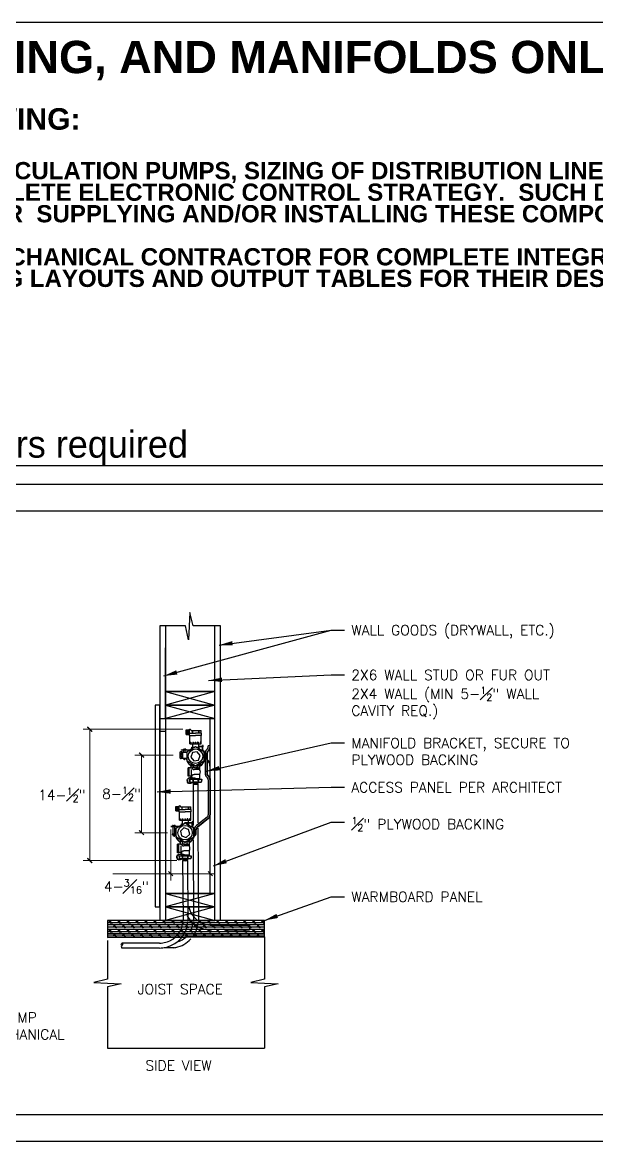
# Paper-space layout 'M&T INST' of a CAD drawing. Header units: inches. Extents: x 0.2 to 34.4, y 0.5 to 23.
# Drawn here: x 21.03 to 27.69, y 9.88 to 23 of the extents above; entities that cross this region are included whole.
import ezdxf
from ezdxf.enums import TextEntityAlignment as Align

# ---------------------------------------------------------------- set-up
doc = ezdxf.new("R2010")
doc.units = ezdxf.units.IN
doc.header["$MEASUREMENT"] = 0
doc.linetypes.add('DASHED', pattern=[0.75, 0.5, -0.25])
doc.layers.add('B_Dimensions', color=5, linetype='Continuous', lineweight=13)
for name, color, linetype in [('D_CLAMP', 4, 'Continuous'), ('D_DT2', 7, 'Continuous'), ('D_FRAMING', 84, 'Continuous'), ('D_OBJECTS', 4, 'Continuous'), ('D_PEX TUBING', 6, 'Continuous'), ('Title Block', 7, 'Continuous')]:
    doc.layers.add(name, color=color, linetype=linetype)
doc.styles.add('ARCHQUIK', font='simplex.shx', dxfattribs={"height": 0.09375})
doc.styles.add('BANK', font='bgothl.ttf')
doc.styles.add('SIMPLEX', font='simplex.shx', dxfattribs={"height": 0.09375})
doc.styles.get("Standard").update_dxf_attribs({"font": 'arial.ttf'})
doc.dimstyles.get("Standard").update_dxf_attribs({"dimtxt": 4, "dimasz": 6, "dimexe": 0.18, "dimexo": 0.0625, "dimgap": 0.09, "dimtad": 0, "dimtih": 1, "dimtoh": 1, "dimdec": 4, "dimzin": 0, "dimdsep": 46, "dimlunit": 4, "dimtxsty": 'Standard', "dimcen": 0.09, "dimadec": 0, "dimazin": 0, "dimtfac": 1, "dimtdec": 4, "dimtofl": 0, "dimtmove": 0, "dimatfit": 3, "dimfxl": 1, "dimtolj": 1, "dimtzin": 0, "dimarcsym": 0})

# ---------------------------------------------------------------- blocks, each defined once
blk = doc.blocks.new('WB Title Block')
at = {"lineweight": 30}
blk.add_lwpolyline([(0.188, 0.5), (31.812, 0.5), (31.812, 23), (0.188, 23)], close=True, dxfattribs=at)
blk.add_attdef('PANEL/TUBING', text='', height=0.312, rotation=90).set_placement((33.006, 4.33), align=Align.MIDDLE_CENTER)
for tag, height, p in [('DATE', 0.125, (33.592, 2.434)), ('1/4"', 0.125, (33.386, 2.125)), ('DESIGNER', 0.125, (33.694, 1.786)), ('REVIEWED', 0.125, (33.83, 1.487)), ('1', 0.25, (32.858, 0.862))]:
    blk.add_attdef(tag, text='', height=height).set_placement(p, align=Align.MIDDLE_CENTER)
blk = doc.blocks.new('SINGLE MANIFOLD')
at = {"layer": 'D_DT2', "ltscale": 12}
h = blk.add_hatch(dxfattribs=at)
h.set_pattern_fill('CORK', color=256, scale=0.166667, style=0)
h.set_pattern_definition([(0, (-4.360755, -3.873139), (0, 0.020833333), []), (135, (-4.35034, -3.883555), (-0.04166667, -0.04166667), [0.0294628, -0.0294628]), (135, (-4.34513, -3.883555), (-0.04166667, -0.04166667), [0.0294628, -0.0294628]), (135, (-4.33992, -3.883555), (-0.04166667, -0.04166667), [0.0294628, -0.0294628])])
h.paths.add_polyline_path([(1.13313, -4.49036), (2.59055, -4.48285), (2.59055, -4.33206), (1.13313, -4.33206)])
at = {"layer": 'B_Dimensions', "ltscale": 12}
for p, q in [((1.83156, -2.55694), (0.9054, -2.55694)), ((0.98938, -2.57843), (0.94641, -2.53546)), ((0.94778, -2.53683), (0.98801, -2.57706)), ((0.9679, -2.59991), (0.9679, -2.55694)), ((0.9679, -3.73352), (0.9679, -2.59994)), ((1.74164, -2.79699), (1.38609, -2.79699)), ((1.47008, -2.81847), (1.42711, -2.77551)), ((1.42848, -2.77688), (1.46871, -2.81711)), ((1.44859, -2.83996), (1.44859, -2.79699)), ((1.44859, -2.83999), (1.44859, -3.47399)), ((2.08712, -3.4613), (2.08712, -3.96066)), ((1.68833, -3.51699), (1.38609, -3.51699)), ((1.42711, -3.4955), (1.47008, -3.53847)), ((1.42848, -3.49687), (1.46871, -3.5371)), ((1.44859, -3.47402), (1.44859, -3.51699)), ((1.72035, -3.48892), (1.72035, -3.96066)), ((1.77669, -3.77652), (0.9054, -3.77652)), ((0.94641, -3.75503), (0.98938, -3.798)), ((0.94778, -3.7564), (0.98801, -3.79663)), ((0.9679, -3.73355), (0.9679, -3.77652)), ((1.70023, -3.87804), (1.74047, -3.91827)), ((2.067, -3.87804), (2.10723, -3.91827)), ((1.72035, -3.89816), (1.18262, -3.89816)), ((1.76655, -3.89816), (1.67415, -3.89816)), ((2.04412, -3.89816), (1.76335, -3.89816)), ((2.04092, -3.89816), (2.13332, -3.89816))]:
    blk.add_line(p, q, dxfattribs=at)
at = {"layer": 'D_CLAMP'}
for p, q in [((2.01492, -2.71688), (1.97833, -2.71688)), ((2.01492, -2.71949), (1.97833, -2.71949)), ((2.01752, -2.70605), (2.01492, -2.70605)), ((2.01492, -2.74726), (2.01492, -2.70605)), ((2.01752, -2.74721), (2.01752, -2.70605)), ((2.01977, -2.71949), (2.01752, -2.71949)), ((2.02061, -2.70605), (2.018, -2.70605)), ((2.018, -2.71605), (2.018, -2.70605)), ((2.02061, -2.71865), (2.02061, -2.70605)), ((2.02259, -2.75851), (2.01914, -2.75584)), ((2.02391, -2.75624), (2.02077, -2.75381)), ((2.04607, -2.82482), (2.03034, -2.84439)), ((2.0481, -2.82645), (2.03237, -2.84602)), ((2.04435, -2.78373), (2.03891, -2.77954)), ((2.04598, -2.7817), (2.0405, -2.77748)), ((2.0481, -2.82645), (2.04323, -2.83236)), ((2.04496, -2.78959), (2.04755, -2.78931)), ((2.04536, -2.82004), (2.04795, -2.82024)), ((2.02799, -2.84959), (2.02803, -2.8494)), ((1.72035, -3.46006), (1.72035, -3.45912)), ((1.7375, -3.45181), (1.7375, -3.45828)), ((1.73833, -3.45098), (1.74992, -3.45098)), ((1.74293, -3.53157), (1.74293, -3.46089)), ((1.74393, -3.45098), (1.74393, -3.45828)), ((1.76151, -3.45098), (1.74992, -3.45098)), ((1.75591, -3.45098), (1.75591, -3.45828)), ((1.75691, -3.53215), (1.75691, -3.46089)), ((1.76234, -3.45181), (1.76234, -3.45828)), ((1.73319, -3.532), (1.73315, -3.53293)), ((1.75787, -3.5348), (1.73394, -3.5338)), ((1.76039, -3.53229), (1.73405, -3.5312)), ((1.74293, -3.54107), (1.74293, -3.53402)), ((1.74293, -3.53978), (1.74293, -3.53417)), ((1.75691, -3.54107), (1.74293, -3.54107)), ((1.74633, -3.54792), (1.74293, -3.54107)), ((1.74992, -3.54792), (1.74633, -3.54792)), ((1.74992, -3.54792), (1.75351, -3.54792)), ((1.75351, -3.54792), (1.75691, -3.54107)), ((1.75691, -3.54107), (1.75691, -3.5346)), ((1.75691, -3.54036), (1.75691, -3.53476))]:
    blk.add_line(p, q, dxfattribs=at)
for centre, radius, start, end in [((2.01717, -2.71605), 0.000833, 294.807979, 0), ((2.01977, -2.71865), 0.000833, 270, 0), ((2.02575, -2.74726), 0.01083, 180, 232.376122), ((2.02585, -2.74721), 0.00833, 180, 232.376122), ((2.02768, -2.75191), 0.00833, 232.376122, 247.569173), ((2.029, -2.74964), 0.00833, 232.376122, 247.079131), ((1.98392, -2.80119), 0.0581, 23.773359, 45.693952), ((1.98333, -2.80144), 0.06121, 24.587137, 46.126394), ((2.04373, -2.77273), 0.00833, 217.18307, 232.376122), ((2.04559, -2.77088), 0.00833, 217.673113, 232.376122), ((2.03926, -2.79033), 0.00833, 5.108366, 52.376122), ((1.84565, -2.80741), 0.2001, 356.38057, 5.108366), ((2.03936, -2.79028), 0.01083, 5.121979, 52.376122), ((2.03964, -2.81951), 0.00833, 320.489054, 356.38057), ((1.84565, -2.80741), 0.20271, 356.370495, 5.121979), ((1.84826, -2.80741), 0.2001, 356.38057, 5.108366), ((2.03974, -2.81955), 0.01083, 320.489054, 356.370495), ((1.84826, -2.80741), 0.20271, 356.370495, 5.121979), ((2.01733, -2.84771), 0.01083, 324.439995, 350), ((2.0387, -2.85128), 0.01083, 140.489054, 170), ((2.01733, -2.84771), 0.01344, 324.439995, 350), ((2.0387, -2.85128), 0.00823, 140.489054, 170), ((1.72118, -3.45912), 0.000833, 90, 180), ((1.72118, -3.46006), 0.000833, 180, 270), ((1.73833, -3.45181), 0.000833, 90, 180), ((1.76151, -3.45181), 0.000833, 0, 90), ((1.73398, -3.53297), 0.000833, 177.620386, 267.620386), ((1.73402, -3.53203), 0.000833, 87.620386, 177.620386), ((1.75752, -3.54312), 0.00833, 2.945584, 87.620386), ((1.76004, -3.54062), 0.00833, 1.078209, 87.620386)]:
    blk.add_arc(centre, radius, start, end, dxfattribs=at)
at = {"layer": 'D_DT2', "ltscale": 12}
for p, q in [((1.89606, -1.47089), (1.8846, -1.72516)), ((1.92854, -1.59752), (1.89606, -1.47089)), ((1.85594, -1.59752), (1.61837, -1.59752)), ((1.8846, -1.72516), (1.85594, -1.59752)), ((2.18087, -1.59752), (1.92854, -1.59752)), ((1.67045, -4.20706), (2.12878, -4.20706))]:
    blk.add_line(p, q, dxfattribs=at)
for points in [[(1.13313, -4.49036), (2.59055, -4.48285), (2.59055, -4.33206), (1.13313, -4.33206)], [(1.13313, -4.33206), (1.13313, -4.45706), (2.59055, -4.45706), (2.59055, -4.33206)], [(2.59055, -4.33206), (1.13313, -4.33206), (1.13313, -4.49036), (2.59055, -4.48285)]]:
    blk.add_lwpolyline(points, close=True, dxfattribs=at)
at = {"layer": 'D_DT2', "linetype": 'DASHED', "ltscale": 0.1}
blk.add_arc((1.71354, -4.32545), 0.26287, 327.280515, 327.382767, dxfattribs=at)
at = {"layer": 'D_FRAMING', "color": 0, "ltscale": 12}
for p, q in [((1.61837, -1.59752), (1.61837, -4.33206)), ((1.67045, -1.59752), (1.67045, -4.20706)), ((2.12878, -4.20706), (2.12878, -1.59752)), ((2.18087, -4.33206), (2.18087, -1.59752)), ((1.67045, -2.45706), (1.67045, -1.80021))]:
    blk.add_line(p, q, dxfattribs=at)
at = {"layer": 'D_FRAMING', "ltscale": 12}
for p, q in [((1.67045, -2.20706), (2.12878, -2.20706)), ((1.67045, -2.20706), (2.12878, -2.33206)), ((2.12878, -2.20706), (1.67045, -2.33206)), ((1.67045, -2.33206), (2.12878, -2.33206)), ((1.67045, -2.33206), (2.12878, -2.45706)), ((2.12878, -2.33206), (1.67045, -2.45706)), ((1.61837, -2.45706), (1.67045, -2.45706)), ((2.08712, -4.08206), (2.08712, -2.45706)), ((1.67045, -4.08206), (2.12878, -4.08206)), ((1.67045, -4.08206), (2.12878, -4.20706)), ((2.12878, -4.08206), (1.67045, -4.20706)), ((1.67045, -4.20706), (2.12878, -4.33206)), ((2.12878, -4.20706), (1.67045, -4.33206))]:
    blk.add_line(p, q, dxfattribs=at)
for points in [[(1.67045, -2.33206), (2.12878, -2.33206), (2.12878, -2.20706), (1.67045, -2.20706)], [(1.67045, -2.45706), (2.12878, -2.45706), (2.12878, -2.33206), (1.67045, -2.33206)], [(1.61837, -2.45706), (1.67045, -2.45706), (1.67045, -2.57729), (1.61837, -2.57729)], [(1.67045, -4.20706), (2.12878, -4.20706), (2.12878, -4.08206), (1.67045, -4.08206)], [(1.67045, -4.33206), (2.12878, -4.33206), (2.12878, -4.20706), (1.67045, -4.20706)]]:
    blk.add_lwpolyline(points, close=True, dxfattribs=at)
at = {"layer": 'D_FRAMING', "color": 252, "ltscale": 12}
blk.add_lwpolyline([(1.5767, -4.20706), (1.61837, -4.20706), (1.61837, -2.33207), (1.5767, -2.33207)], close=True, dxfattribs=at)
at = {"layer": 'D_OBJECTS', "ltscale": 12}
for p, q in [((1.86302, -2.56306), (1.88692, -2.56306)), ((1.86302, -2.60473), (1.86302, -2.56306)), ((1.86302, -2.60473), (1.8862, -2.60473)), ((1.86372, -2.5917), (1.86372, -2.57608)), ((1.86372, -2.57608), (1.86619, -2.57608)), ((1.86372, -2.5917), (1.86619, -2.5917)), ((1.86619, -2.56306), (1.86619, -2.60473)), ((1.86619, -2.564), (1.88663, -2.564)), ((1.86619, -2.56733), (1.88663, -2.56733)), ((1.86619, -2.57066), (1.88663, -2.57066)), ((1.86619, -2.574), (1.88663, -2.574)), ((1.86619, -2.57733), (1.88663, -2.57733)), ((1.86619, -2.58066), (1.88663, -2.58066)), ((1.86619, -2.58389), (1.88663, -2.58389)), ((1.86619, -2.58712), (1.88663, -2.58712)), ((1.86619, -2.59045), (1.88663, -2.59045)), ((1.86619, -2.59379), (1.88663, -2.59379)), ((1.86619, -2.59712), (1.88663, -2.59712)), ((1.86619, -2.60045), (1.88663, -2.60045)), ((1.86619, -2.60379), (1.88663, -2.60379)), ((1.8862, -2.60473), (1.88906, -2.6038)), ((1.88663, -2.56306), (1.88663, -2.60459)), ((1.88692, -2.56306), (1.88906, -2.56375)), ((1.88692, -2.56444), (1.88906, -2.56375)), ((1.88692, -2.56444), (1.88906, -2.56513)), ((1.88692, -2.56582), (1.88906, -2.56513)), ((1.88692, -2.56582), (1.88906, -2.56651)), ((1.88692, -2.5672), (1.88906, -2.56651)), ((1.88692, -2.5672), (1.88906, -2.56789)), ((1.88692, -2.56858), (1.88906, -2.56789)), ((1.88692, -2.56858), (1.88906, -2.56927)), ((1.88692, -2.56996), (1.88906, -2.56927)), ((1.88692, -2.56996), (1.88906, -2.57065)), ((1.88692, -2.57134), (1.88906, -2.57065)), ((1.88692, -2.57134), (1.88906, -2.57204)), ((1.88692, -2.57273), (1.88906, -2.57204)), ((1.88692, -2.57273), (1.88906, -2.57342)), ((1.88692, -2.57411), (1.88906, -2.57342)), ((1.88692, -2.57411), (1.88906, -2.5748)), ((1.88692, -2.57549), (1.88906, -2.5748)), ((1.88692, -2.57549), (1.88906, -2.57618)), ((1.88692, -2.57687), (1.88906, -2.57618)), ((1.88692, -2.57687), (1.88906, -2.57756)), ((1.88692, -2.57825), (1.88906, -2.57756)), ((1.88692, -2.57825), (1.88906, -2.57894)), ((1.88692, -2.57963), (1.88906, -2.57894)), ((1.88692, -2.57963), (1.88906, -2.58032)), ((1.88692, -2.58101), (1.88906, -2.58032)), ((1.88692, -2.58101), (1.88906, -2.5817)), ((1.88692, -2.58239), (1.88906, -2.5817)), ((1.88692, -2.58239), (1.88906, -2.58308)), ((1.88692, -2.58377), (1.88906, -2.58308)), ((1.88692, -2.58377), (1.88906, -2.58446)), ((1.88692, -2.58516), (1.88906, -2.58446)), ((1.88692, -2.58516), (1.88906, -2.58585)), ((1.88692, -2.58654), (1.88906, -2.58585)), ((1.88692, -2.58654), (1.88906, -2.58723)), ((1.88692, -2.58792), (1.88906, -2.58723)), ((1.88692, -2.58792), (1.88906, -2.58861)), ((1.88692, -2.5893), (1.88906, -2.58861)), ((1.88692, -2.5893), (1.88906, -2.58999)), ((1.88692, -2.59068), (1.88906, -2.58999)), ((1.88692, -2.59068), (1.88906, -2.59137)), ((1.88692, -2.59206), (1.88906, -2.59137)), ((1.88692, -2.59206), (1.88906, -2.59275)), ((1.88692, -2.59344), (1.88906, -2.59275)), ((1.88692, -2.59344), (1.88906, -2.59413)), ((1.88692, -2.59482), (1.88906, -2.59413)), ((1.88692, -2.59482), (1.88906, -2.59551)), ((1.88692, -2.5962), (1.88906, -2.59551)), ((1.88692, -2.5962), (1.88906, -2.59689)), ((1.88692, -2.59758), (1.88906, -2.59689)), ((1.88692, -2.59758), (1.88906, -2.59828)), ((1.88692, -2.59897), (1.88906, -2.59828)), ((1.88692, -2.59897), (1.88906, -2.59966)), ((1.88692, -2.60035), (1.88906, -2.59966)), ((1.88692, -2.60035), (1.88906, -2.60104)), ((1.88692, -2.60173), (1.88906, -2.60104)), ((1.88692, -2.60173), (1.88906, -2.60242)), ((1.88692, -2.60311), (1.88906, -2.60242)), ((1.88692, -2.60311), (1.88906, -2.6038)), ((1.88814, -2.57174), (1.89406, -2.57174)), ((1.88814, -2.59604), (1.89406, -2.59604)), ((1.89406, -2.56736), (1.89406, -2.55694)), ((1.89406, -2.55694), (1.90196, -2.55694)), ((1.89406, -2.5934), (1.89406, -2.56736)), ((1.89406, -2.5934), (1.94997, -2.5934)), ((1.89406, -2.61423), (1.89406, -2.5934)), ((1.89406, -2.61423), (1.94997, -2.61423)), ((1.89789, -2.69236), (1.89789, -2.61423)), ((1.90279, -2.55903), (1.90279, -2.55778)), ((1.91113, -2.56736), (1.94997, -2.56736)), ((1.91873, -2.57362), (1.91873, -2.5934)), ((1.92084, -2.57362), (1.92084, -2.5934)), ((1.94997, -2.56736), (2.00205, -2.56736)), ((2.00588, -2.5934), (1.94997, -2.5934)), ((2.00588, -2.61423), (1.94997, -2.61423)), ((1.9791, -2.57362), (1.9791, -2.5934)), ((1.9812, -2.57362), (1.9812, -2.5934)), ((2.00205, -2.5934), (2.00205, -2.56736)), ((2.00205, -2.69236), (2.00205, -2.61423)), ((2.00588, -2.61423), (2.00588, -2.5934)), ((1.89789, -2.69236), (2.00205, -2.69236)), ((1.90117, -2.67737), (1.90756, -2.67737)), ((1.90117, -2.67737), (1.90117, -2.69237)), ((1.90266, -2.67737), (1.90267, -2.69237)), ((1.90756, -2.67737), (1.90756, -2.69237)), ((1.92165, -2.69236), (1.92166, -2.72407)), ((1.92398, -2.67737), (1.93037, -2.67737)), ((1.92398, -2.67737), (1.92398, -2.69237)), ((1.92484, -2.67737), (1.92484, -2.69237)), ((1.93037, -2.67737), (1.93037, -2.69237)), ((1.94679, -2.67736), (1.95318, -2.67736)), ((1.94679, -2.67736), (1.94679, -2.69236)), ((1.95318, -2.67736), (1.95318, -2.69236)), ((1.96944, -2.67737), (1.96943, -2.69237)), ((1.97583, -2.67737), (1.96944, -2.67737)), ((1.97497, -2.67737), (1.97496, -2.69237)), ((1.97583, -2.67737), (1.97582, -2.69237)), ((1.97832, -2.69236), (1.97833, -2.72407)), ((1.99225, -2.67737), (1.99224, -2.69237)), ((1.99864, -2.67737), (1.99225, -2.67737)), ((1.99714, -2.67737), (1.99714, -2.69237)), ((1.99864, -2.67737), (1.99863, -2.69237)), ((1.817, -2.75048), (1.817, -2.74954)), ((1.81783, -2.74871), (1.88962, -2.74871)), ((1.88962, -2.75131), (1.81783, -2.75131)), ((1.83415, -2.74223), (1.83415, -2.74871)), ((1.83498, -2.7414), (1.84657, -2.7414)), ((1.83958, -2.76782), (1.83958, -2.75131)), ((1.83958, -2.83149), (1.83958, -2.82616)), ((1.83958, -2.8302), (1.83958, -2.82616)), ((1.85356, -2.83149), (1.83958, -2.83149)), ((1.84298, -2.83834), (1.83958, -2.83149)), ((1.84058, -2.7414), (1.84058, -2.74871)), ((1.85816, -2.7414), (1.84657, -2.7414)), ((1.85016, -2.83834), (1.85356, -2.83149)), ((1.85256, -2.7414), (1.85256, -2.74871)), ((1.85356, -2.76782), (1.85356, -2.75131)), ((1.85356, -2.83149), (1.85356, -2.82616)), ((1.85356, -2.83078), (1.85356, -2.82616)), ((1.85899, -2.74223), (1.85899, -2.74871)), ((1.89379, -2.74759), (1.9167, -2.73436)), ((1.84657, -2.83834), (1.84298, -2.83834)), ((1.84657, -2.83834), (1.85016, -2.83834)), ((1.89121, -2.91324), (1.88079, -2.91324)), ((1.88079, -2.99324), (1.88079, -2.91324)), ((1.89121, -2.99324), (1.89121, -2.91324)), ((1.90329, -2.91486), (1.89121, -2.91486)), ((1.91339, -2.91486), (1.89121, -2.91486)), ((1.89834, -2.88801), (1.90138, -2.89308)), ((1.90027, -2.88617), (1.90285, -2.89047)), ((1.91347, -2.9834), (1.91347, -2.93083)), ((1.98632, -2.92948), (1.93869, -2.92948)), ((1.98633, -2.91376), (1.98633, -2.92948)), ((2.02614, -2.85401), (1.9991, -2.89184)), ((2.02826, -2.85553), (2.00118, -2.8934)), ((1.89121, -2.99324), (1.88079, -2.99324)), ((1.91339, -2.99163), (1.89121, -2.99163)), ((1.89568, -3.02099), (1.89268, -3.02181)), ((1.89268, -3.02181), (1.8946, -3.04253)), ((1.89562, -3.02095), (1.89802, -3.04699)), ((1.89562, -3.02095), (2.00451, -3.02095)), ((1.89568, -3.02099), (1.89809, -3.04701)), ((1.91363, -2.99164), (1.91363, -3.00274)), ((1.91363, -3.00696), (1.91364, -3.02095)), ((1.92172, -3.02181), (1.92049, -3.02095)), ((1.92172, -3.02181), (1.92364, -3.04253)), ((1.92172, -3.02181), (1.92545, -3.02245)), ((1.92917, -3.02181), (1.92545, -3.02245)), ((1.92917, -3.02181), (1.92725, -3.04253)), ((1.92917, -3.02181), (1.9304, -3.02095)), ((1.98654, -2.97703), (1.93869, -2.97703)), ((1.97103, -3.02179), (1.96979, -3.02094)), ((1.97103, -3.02179), (1.97296, -3.04252)), ((1.97103, -3.02179), (1.97475, -3.02244)), ((1.97847, -3.02179), (1.97475, -3.02244)), ((1.97847, -3.02179), (1.97656, -3.04252)), ((1.97847, -3.02179), (1.9797, -3.02093)), ((1.98654, -2.97703), (1.98655, -3.01398)), ((1.98655, -3.01815), (1.98655, -3.02095)), ((1.98991, -3.01803), (1.98975, -3.01387)), ((2.00451, -3.02095), (2.00212, -3.04698)), ((2.00451, -3.02095), (2.00751, -3.02177)), ((2.00751, -3.02177), (2.00561, -3.0425)), ((1.89612, -3.04392), (1.89779, -3.04377)), ((1.89802, -3.04699), (2.00219, -3.04699)), ((1.93688, -3.05438), (1.92927, -3.05541)), ((1.92927, -3.05541), (1.92928, -3.0595)), ((1.93693, -3.04697), (1.93693, -3.04774)), ((1.93693, -3.05193), (1.93693, -3.05489)), ((1.96333, -3.04697), (1.96333, -3.04719)), ((1.96333, -3.05135), (1.96682, -3.05135)), ((1.96333, -3.05135), (1.96333, -3.05489)), ((1.96333, -3.05438), (1.97094, -3.0554)), ((1.96682, -3.05135), (1.96682, -3.04699)), ((1.97094, -3.0554), (1.97094, -3.05948)), ((2.00408, -3.04389), (2.00242, -3.04374)), ((1.72118, -3.45828), (1.79297, -3.45828)), ((1.79297, -3.46089), (1.72118, -3.46089)), ((1.79714, -3.45717), (1.82005, -3.44394)), ((1.83787, -3.43365), (1.84781, -3.42791)), ((1.91827, -3.42646), (1.85323, -3.42646)), ((1.91827, -3.42907), (1.85325, -3.42907)), ((1.92087, -3.41563), (1.91827, -3.41563)), ((1.91827, -3.45684), (1.91827, -3.41563)), ((1.92087, -3.45679), (1.92087, -3.41563)), ((1.92313, -3.42907), (1.92087, -3.42907)), ((1.92396, -3.41563), (1.92135, -3.41563)), ((1.92135, -3.42563), (1.92135, -3.41563)), ((1.92396, -3.42823), (1.92396, -3.41563)), ((2.05892, -3.37185), (1.95801, -3.45099)), ((2.06856, -3.38414), (1.96765, -3.46328)), ((2.07117, -3.38541), (1.97026, -3.46455)), ((1.92949, -3.56359), (1.90245, -3.60142)), ((1.93161, -3.56511), (1.90453, -3.60298)), ((1.92595, -3.46809), (1.92249, -3.46542)), ((1.92726, -3.46582), (1.92412, -3.46339)), ((1.93134, -3.55917), (1.93138, -3.55898)), ((1.94942, -3.5344), (1.93369, -3.55397)), ((1.95145, -3.53603), (1.93572, -3.5556)), ((1.93608, -3.49607), (1.93608, -3.53309)), ((1.95031, -3.53309), (1.93608, -3.53309)), ((1.9477, -3.49331), (1.94226, -3.48912)), ((1.94933, -3.49128), (1.94385, -3.48706)), ((1.95145, -3.53603), (1.94658, -3.54194)), ((1.94831, -3.49917), (1.9509, -3.49889)), ((1.94871, -3.52962), (1.9513, -3.52982)), ((1.95431, -3.53309), (1.95318, -3.53309)), ((1.95431, -3.49734), (1.95431, -3.53309)), ((1.79806, -3.59759), (1.80109, -3.60266)), ((1.79998, -3.59574), (1.80257, -3.60005)), ((1.89567, -3.60491), (1.89483, -3.60491)), ((1.89572, -3.60751), (1.89483, -3.60751))]:
    blk.add_line(p, q, dxfattribs=at)
at = {"layer": 'D_OBJECTS', "color": 1, "ltscale": 12}
for p, q in [((1.9167, -2.72407), (1.93973, -2.72407)), ((1.9167, -2.73737), (1.9167, -2.72407)), ((1.96008, -2.72407), (1.98329, -2.72407)), ((1.9833, -2.73748), (1.98329, -2.72407)), ((1.80414, -2.77282), (1.80414, -2.82116)), ((1.81164, -2.76532), (1.81747, -2.76532)), ((1.81164, -2.82866), (1.81747, -2.82866)), ((1.82306, -2.76782), (1.87265, -2.76782)), ((1.82306, -2.82616), (1.87265, -2.82616)), ((1.82497, -2.77282), (1.82497, -2.82116)), ((1.82997, -2.76782), (1.82997, -2.82616)), ((1.93973, -2.89074), (1.90822, -2.89074)), ((1.90829, -2.90986), (1.90829, -2.89371)), ((1.94487, -2.89371), (1.90829, -2.89371)), ((1.90838, -2.87264), (1.90839, -2.89074)), ((1.99237, -2.89922), (1.90995, -2.89922)), ((1.99232, -2.89662), (1.91143, -2.89662)), ((1.91309, -2.8937), (1.91309, -2.89073)), ((1.94988, -2.91454), (1.91811, -2.91454)), ((1.93017, -2.90868), (1.93017, -2.89371)), ((1.94988, -2.91454), (1.98166, -2.91454)), ((1.99147, -2.89371), (1.95494, -2.89371)), ((1.99155, -2.89074), (1.96008, -2.89074)), ((1.96959, -2.90868), (1.96959, -2.89371)), ((1.98668, -2.89371), (1.98668, -2.89074)), ((1.99147, -2.91082), (1.99147, -2.89371)), ((1.99171, -2.87248), (1.99172, -2.89074))]:
    blk.add_line(p, q, dxfattribs=at)
at = {"layer": 'D_OBJECTS'}
for p, q in [((2.08712, -2.71017), (2.06889, -2.71017)), ((2.06889, -2.72082), (2.06889, -2.71017)), ((2.08712, -2.73399), (2.08712, -2.71017)), ((2.04024, -2.77233), (2.04024, -2.97458)), ((2.06204, -2.73842), (2.04709, -2.75473)), ((2.05847, -2.7855), (2.05847, -2.96141)), ((2.08438, -2.74103), (2.06942, -2.75734)), ((2.05847, -2.90471), (2.05587, -2.90471)), ((2.05836, -2.84609), (2.07681, -2.8677)), ((2.06097, -2.84513), (2.07942, -2.86674)), ((2.07931, -2.87446), (2.07931, -2.89933)), ((2.07931, -2.89933), (2.08191, -2.89933)), ((2.08191, -2.8735), (2.08191, -2.89933)), ((2.06204, -3.0085), (2.04709, -2.99218)), ((2.06889, -3.02609), (2.06889, -3.35136)), ((2.08438, -3.00589), (2.06942, -2.98957)), ((2.08712, -3.01292), (2.08712, -3.35262))]:
    blk.add_line(p, q, dxfattribs=at)
at = {"layer": 'D_OBJECTS', "linetype": 'DASHED'}
for p, q in [((2.06889, -2.72082), (2.06889, -2.71017)), ((2.06889, -2.72082), (2.06889, -2.71017)), ((2.08451, -2.72082), (2.08451, -2.71017)), ((2.05587, -2.77233), (2.05587, -2.97458)), ((2.07356, -2.74897), (2.05861, -2.76529)), ((2.07356, -2.99794), (2.05861, -2.98162)), ((2.08451, -3.02609), (2.08451, -3.16626)), ((2.08451, -3.21366), (2.08451, -3.35136))]:
    blk.add_line(p, q, dxfattribs=at)
at = {"layer": 'D_OBJECTS', "color": 5, "ltscale": 12}
for p, q in [((1.76637, -3.3143), (1.76637, -3.27264)), ((1.76637, -3.27264), (1.79027, -3.27264)), ((1.76637, -3.3143), (1.78955, -3.3143)), ((1.76707, -3.30128), (1.76707, -3.28566)), ((1.76707, -3.28566), (1.76954, -3.28566)), ((1.76707, -3.30128), (1.76954, -3.30128)), ((1.76954, -3.27264), (1.76954, -3.3143)), ((1.76954, -3.27358), (1.78998, -3.27358)), ((1.76954, -3.27691), (1.78998, -3.27691)), ((1.76954, -3.28024), (1.78998, -3.28024)), ((1.76954, -3.28358), (1.78998, -3.28358)), ((1.76954, -3.28691), (1.78998, -3.28691)), ((1.76954, -3.29024), (1.78998, -3.29024)), ((1.76954, -3.29347), (1.78998, -3.29347)), ((1.76954, -3.2967), (1.78998, -3.2967)), ((1.76954, -3.30003), (1.78998, -3.30003)), ((1.76954, -3.30336), (1.78998, -3.30336)), ((1.76954, -3.3067), (1.78998, -3.3067)), ((1.76954, -3.31003), (1.78998, -3.31003)), ((1.76954, -3.31336), (1.78998, -3.31336)), ((1.78955, -3.3143), (1.79241, -3.31338)), ((1.78998, -3.27264), (1.78998, -3.31416)), ((1.79027, -3.27264), (1.79241, -3.27333)), ((1.79027, -3.27402), (1.79241, -3.27333)), ((1.79027, -3.27402), (1.79241, -3.27471)), ((1.79027, -3.2754), (1.79241, -3.27471)), ((1.79027, -3.2754), (1.79241, -3.27609)), ((1.79027, -3.27678), (1.79241, -3.27609)), ((1.79027, -3.27678), (1.79241, -3.27747)), ((1.79027, -3.27816), (1.79241, -3.27747)), ((1.79027, -3.27816), (1.79241, -3.27885)), ((1.79027, -3.27954), (1.79241, -3.27885)), ((1.79027, -3.27954), (1.79241, -3.28023)), ((1.79027, -3.28092), (1.79241, -3.28023)), ((1.79027, -3.28092), (1.79241, -3.28161)), ((1.79027, -3.2823), (1.79241, -3.28161)), ((1.79027, -3.2823), (1.79241, -3.283)), ((1.79027, -3.28369), (1.79241, -3.283)), ((1.79027, -3.28369), (1.79241, -3.28438)), ((1.79027, -3.28507), (1.79241, -3.28438)), ((1.79027, -3.28507), (1.79241, -3.28576)), ((1.79027, -3.28645), (1.79241, -3.28576)), ((1.79027, -3.28645), (1.79241, -3.28714)), ((1.79027, -3.28783), (1.79241, -3.28714)), ((1.79027, -3.28783), (1.79241, -3.28852)), ((1.79027, -3.28921), (1.79241, -3.28852)), ((1.79027, -3.28921), (1.79241, -3.2899)), ((1.79027, -3.29059), (1.79241, -3.2899)), ((1.79027, -3.29059), (1.79241, -3.29128)), ((1.79027, -3.29197), (1.79241, -3.29128)), ((1.79027, -3.29197), (1.79241, -3.29266)), ((1.79027, -3.29335), (1.79241, -3.29266)), ((1.79027, -3.29335), (1.79241, -3.29404)), ((1.79027, -3.29473), (1.79241, -3.29404)), ((1.79027, -3.29473), (1.79241, -3.29542)), ((1.79027, -3.29612), (1.79241, -3.29542)), ((1.79027, -3.29612), (1.79241, -3.29681)), ((1.79027, -3.2975), (1.79241, -3.29681)), ((1.79027, -3.2975), (1.79241, -3.29819)), ((1.79027, -3.29888), (1.79241, -3.29819)), ((1.79027, -3.29888), (1.79241, -3.29957)), ((1.79027, -3.30026), (1.79241, -3.29957)), ((1.79027, -3.30026), (1.79241, -3.30095)), ((1.79027, -3.30164), (1.79241, -3.30095)), ((1.79027, -3.30164), (1.79241, -3.30233)), ((1.79027, -3.30302), (1.79241, -3.30233)), ((1.79027, -3.30302), (1.79241, -3.30371)), ((1.79027, -3.3044), (1.79241, -3.30371)), ((1.79027, -3.3044), (1.79241, -3.30509)), ((1.79027, -3.30578), (1.79241, -3.30509)), ((1.79027, -3.30578), (1.79241, -3.30647)), ((1.79027, -3.30716), (1.79241, -3.30647)), ((1.79027, -3.30716), (1.79241, -3.30785)), ((1.79027, -3.30854), (1.79241, -3.30785)), ((1.79027, -3.30854), (1.79241, -3.30924)), ((1.79027, -3.30993), (1.79241, -3.30924)), ((1.79027, -3.30993), (1.79241, -3.31062)), ((1.79027, -3.31131), (1.79241, -3.31062)), ((1.79027, -3.31131), (1.79241, -3.312)), ((1.79027, -3.31269), (1.79241, -3.312)), ((1.79027, -3.31269), (1.79241, -3.31338)), ((1.79149, -3.28132), (1.79741, -3.28132)), ((1.79149, -3.30562), (1.79741, -3.30562)), ((1.79741, -3.26652), (1.80531, -3.26652)), ((1.79741, -3.27694), (1.79741, -3.26652)), ((1.79741, -3.30298), (1.79741, -3.27694)), ((1.79741, -3.32381), (1.79741, -3.30298)), ((1.79741, -3.30298), (1.85332, -3.30298)), ((1.79741, -3.32381), (1.85332, -3.32381)), ((1.80124, -3.40194), (1.80124, -3.32381)), ((1.80614, -3.2686), (1.80614, -3.26735)), ((1.81448, -3.27694), (1.85332, -3.27694)), ((1.82208, -3.2832), (1.82208, -3.30298)), ((1.82419, -3.2832), (1.82419, -3.30298)), ((1.85332, -3.27694), (1.9054, -3.27694)), ((1.90923, -3.30298), (1.85332, -3.30298)), ((1.90923, -3.32381), (1.85332, -3.32381)), ((1.88245, -3.2832), (1.88245, -3.30298)), ((1.88455, -3.2832), (1.88455, -3.30298)), ((1.9054, -3.30298), (1.9054, -3.27694)), ((1.9054, -3.40194), (1.9054, -3.32381)), ((1.90923, -3.32381), (1.90923, -3.30298)), ((1.80124, -3.40194), (1.9054, -3.40194)), ((1.80452, -3.38695), (1.80452, -3.40195)), ((1.80452, -3.38695), (1.81091, -3.38695)), ((1.80601, -3.38695), (1.80602, -3.40195)), ((1.81091, -3.38695), (1.81091, -3.40195)), ((1.82005, -3.44695), (1.84308, -3.43365)), ((1.82005, -3.43365), (1.84308, -3.43365)), ((1.82005, -3.44695), (1.82005, -3.43365)), ((1.825, -3.40194), (1.82501, -3.43365)), ((1.82733, -3.38694), (1.82733, -3.40194)), ((1.82733, -3.38694), (1.83372, -3.38694)), ((1.82819, -3.38694), (1.82819, -3.40194)), ((1.83372, -3.38694), (1.83372, -3.40194)), ((1.85014, -3.38694), (1.85014, -3.40194)), ((1.85014, -3.38694), (1.85653, -3.38694)), ((1.85653, -3.38694), (1.85653, -3.40194)), ((1.86343, -3.43365), (1.88664, -3.43365)), ((1.86343, -3.43365), (1.88665, -3.44706)), ((1.87918, -3.38694), (1.87279, -3.38694)), ((1.87279, -3.38694), (1.87279, -3.40194)), ((1.87832, -3.38694), (1.87831, -3.40194)), ((1.87918, -3.38694), (1.87917, -3.40194)), ((1.88167, -3.40194), (1.88168, -3.43365)), ((1.88665, -3.44706), (1.88664, -3.43365)), ((1.8956, -3.38695), (1.89559, -3.40195)), ((1.90199, -3.38695), (1.8956, -3.38695)), ((1.90049, -3.38695), (1.90049, -3.40195)), ((1.90199, -3.38695), (1.90198, -3.40195)), ((1.79456, -3.62282), (1.78414, -3.62282)), ((1.78414, -3.70282), (1.78414, -3.62282)), ((1.79456, -3.70282), (1.79456, -3.62282)), ((1.81674, -3.62444), (1.79456, -3.62444)), ((1.80664, -3.62444), (1.79456, -3.62444)), ((1.84822, -3.60329), (1.81164, -3.60329)), ((1.81164, -3.61944), (1.81164, -3.60329)), ((1.81173, -3.58222), (1.81174, -3.60032)), ((1.81174, -3.60032), (1.84308, -3.60032)), ((1.81644, -3.60328), (1.81645, -3.60031)), ((1.81682, -3.69298), (1.81682, -3.64041)), ((1.85323, -3.62412), (1.82146, -3.62412)), ((1.83352, -3.61826), (1.83352, -3.60329)), ((1.88967, -3.63905), (1.84204, -3.63905)), ((1.85323, -3.62412), (1.88501, -3.62412)), ((1.89483, -3.60329), (1.85829, -3.60329)), ((1.86343, -3.60032), (1.89507, -3.60032)), ((1.87294, -3.61826), (1.87294, -3.60329)), ((1.88969, -3.62334), (1.88968, -3.63906)), ((1.89003, -3.60329), (1.89003, -3.60032)), ((1.89483, -3.6204), (1.89483, -3.60329)), ((1.89506, -3.58206), (1.89507, -3.60032)), ((1.79456, -3.70282), (1.78414, -3.70282)), ((1.81674, -3.70121), (1.79456, -3.70121)), ((1.79903, -3.73057), (1.79603, -3.73138)), ((1.79603, -3.73138), (1.79795, -3.75211)), ((1.79897, -3.73053), (1.90786, -3.73053)), ((1.79897, -3.73053), (1.80137, -3.75657)), ((1.79903, -3.73057), (1.80144, -3.75659)), ((1.79947, -3.7535), (1.80114, -3.75335)), ((1.80137, -3.75657), (1.90554, -3.75657)), ((1.81698, -3.70122), (1.81698, -3.71232)), ((1.81698, -3.71653), (1.81699, -3.73053)), ((1.82508, -3.73138), (1.82384, -3.73053)), ((1.82508, -3.73138), (1.82699, -3.75211)), ((1.82508, -3.73138), (1.8288, -3.73203)), ((1.83252, -3.73138), (1.8288, -3.73203)), ((1.83252, -3.73138), (1.8306, -3.75211)), ((1.83252, -3.73138), (1.83375, -3.73053)), ((1.84023, -3.76396), (1.83262, -3.76499)), ((1.83262, -3.76499), (1.83263, -3.76908)), ((1.84028, -3.75655), (1.84028, -3.75732)), ((1.84028, -3.7615), (1.84028, -3.76447)), ((1.88989, -3.6866), (1.84204, -3.6866)), ((1.86668, -3.75655), (1.86668, -3.75676)), ((1.86668, -3.76093), (1.87017, -3.76093)), ((1.86668, -3.76093), (1.86668, -3.76446)), ((1.86668, -3.76395), (1.87429, -3.76498)), ((1.87017, -3.76093), (1.87017, -3.75657)), ((1.87438, -3.73137), (1.87314, -3.73052)), ((1.87429, -3.76498), (1.87429, -3.76906)), ((1.87438, -3.73137), (1.87631, -3.7521)), ((1.87438, -3.73137), (1.8781, -3.73202)), ((1.88182, -3.73137), (1.8781, -3.73202)), ((1.88182, -3.73137), (1.87992, -3.7521)), ((1.88182, -3.73137), (1.88305, -3.73051)), ((1.88989, -3.6866), (1.8899, -3.72356)), ((1.8899, -3.72773), (1.8899, -3.73053)), ((1.89326, -3.72761), (1.8931, -3.72344)), ((1.90786, -3.73053), (1.90547, -3.75656)), ((1.90744, -3.75347), (1.90577, -3.75331)), ((1.90786, -3.73053), (1.91086, -3.73135)), ((1.91086, -3.73135), (1.90896, -3.75208))]:
    blk.add_line(p, q, dxfattribs=at)
at = {"layer": 'D_OBJECTS', "color": 1, "ltscale": 12}
for points in [[(1.9499, -2.89662), (1.87265, -2.85201), (1.87265, -2.7628), (1.9499, -2.7182)], [(1.9499, -2.7182), (2.02716, -2.7628), (2.02716, -2.85201), (1.9499, -2.89662)]]:
    blk.add_lwpolyline(points, dxfattribs=at)
blk.add_lwpolyline([(1.92157, -2.77258), (1.90557, -2.81453), (1.9339, -2.84936), (1.97823, -2.84224), (1.99423, -2.80029), (1.9659, -2.76546)], close=True, dxfattribs=at)
at = {"layer": 'D_OBJECTS', "color": 5, "ltscale": 12}
for points in [[(1.84909, -3.60379), (1.77183, -3.55919), (1.77183, -3.47479), (1.82005, -3.44695)], [(1.84308, -3.43365), (1.84909, -3.43018)], [(1.85742, -3.43018), (1.86343, -3.43365)], [(1.88665, -3.44706), (1.93051, -3.47238), (1.93051, -3.56159), (1.85742, -3.60379)]]:
    blk.add_lwpolyline(points, dxfattribs=at)
blk.add_lwpolyline([(1.89576, -3.53002), (1.88556, -3.48629), (1.84259, -3.47326), (1.80982, -3.50396), (1.82002, -3.54768), (1.86299, -3.56071)], close=True, dxfattribs=at)
at = {"layer": 'D_OBJECTS', "color": 1, "ltscale": 12}
blk.add_circle((1.9499, -2.80741), 0.06763, dxfattribs=at)
at = {"layer": 'D_OBJECTS', "color": 5, "ltscale": 12}
blk.add_circle((1.85279, -3.51699), 0.06763, dxfattribs=at)
at = {"layer": 'D_OBJECTS', "ltscale": 12}
for centre, radius, start, end in [((1.90196, -2.55778), 0.000833, 0, 90), ((1.91113, -2.55903), 0.00833, 180, 270), ((1.91979, -2.57362), 0.00105, 0, 180), ((1.98015, -2.57362), 0.00105, 0, 180), ((1.81783, -2.74954), 0.000833, 90, 180), ((1.81783, -2.75048), 0.000833, 180, 270), ((1.83498, -2.74223), 0.000833, 90, 180), ((1.85816, -2.74223), 0.000833, 0, 90), ((1.85781, -2.83354), 0.00833, 2.945584, 62.392732), ((1.86032, -2.83104), 0.00833, 1.078209, 35.868673), ((1.93301, -2.82967), 0.06437, 181.078209, 236.720534), ((1.88962, -2.74037), 0.00833, 270, 300), ((1.88962, -2.74037), 0.01094, 270, 300), ((1.93301, -2.82967), 0.06697, 182.945584, 236.263761), ((1.89119, -2.8923), 0.00833, 30.963757, 56.263761), ((1.89312, -2.89045), 0.00833, 30.963757, 56.720534), ((1.90995, -2.88793), 0.01, 210.963757, 270), ((1.91143, -2.88533), 0.01, 210.963757, 270), ((1.95831, -2.95338), 0.03683, 320.051713, 40.468585), ((1.99232, -2.88699), 0.00833, 270, 324.439995), ((1.99237, -2.8871), 0.01083, 270, 324.439995), ((1.89612, -3.04239), 0.00153, 185.283846, 280.529505), ((1.92517, -3.04239), 0.00153, 185.283846, 280.529505), ((1.92573, -3.04239), 0.00153, 259.470495, 354.716154), ((1.97448, -3.04238), 0.00153, 185.322031, 280.567691), ((1.97504, -3.04238), 0.00153, 259.508681, 354.75434), ((2.00408, -3.04236), 0.00153, 259.508681, 354.75434), ((1.93678, -3.0595), 0.0075, 180.019093, 262.864873), ((1.95007, -2.95326), 0.11456, 262.864873, 277.173313), ((1.94168, -3.05489), 0.00475, 180.019093, 262.864873), ((1.95011, -2.98757), 0.0726, 262.864873, 277.173313), ((1.95858, -3.05489), 0.00475, 277.173313, 0.019093), ((1.96344, -3.05949), 0.0075, 277.173313, 0.019093), ((1.79297, -3.44995), 0.00833, 270, 300), ((1.79297, -3.44995), 0.01094, 270, 300), ((1.85323, -3.4373), 0.01083, 90, 120), ((1.9291, -3.45684), 0.01083, 180, 232.376122), ((1.92052, -3.42563), 0.000833, 294.807979, 0), ((1.9292, -3.45679), 0.00833, 180, 232.376122), ((1.92313, -3.42823), 0.000833, 270, 0), ((1.99337, -3.49607), 0.05729, 128.107577, 162.470595), ((1.83273, -3.53925), 0.06697, 182.945584, 236.263761), ((1.83273, -3.53925), 0.06437, 181.078209, 236.720534), ((1.93103, -3.46149), 0.00833, 232.376122, 247.569173), ((1.93235, -3.45922), 0.00833, 232.376122, 247.079131), ((1.88727, -3.51077), 0.0581, 23.773359, 45.693952), ((1.88668, -3.51102), 0.06121, 24.587137, 46.126394), ((1.92068, -3.55729), 0.01083, 324.439995, 350), ((1.94205, -3.56086), 0.01083, 140.489054, 170), ((1.92068, -3.55729), 0.01344, 324.439995, 350), ((1.94205, -3.56086), 0.00823, 140.489054, 170), ((1.99337, -3.49607), 0.05729, 165.888796, 180), ((1.94708, -3.48231), 0.00833, 217.18307, 232.376122), ((1.94894, -3.48046), 0.00833, 217.673113, 232.376122), ((1.94261, -3.49991), 0.00833, 5.108366, 52.376122), ((1.749, -3.51699), 0.2001, 356.38057, 5.108366), ((1.94271, -3.49986), 0.01083, 5.121979, 52.376122), ((1.94299, -3.52909), 0.00833, 320.489054, 356.38057), ((1.749, -3.51699), 0.20271, 356.370495, 5.121979), ((1.75161, -3.51699), 0.2001, 356.38057, 5.108366), ((1.9431, -3.52913), 0.01083, 320.489054, 356.370495), ((1.99337, -3.49607), 0.04167, 128.107577, 177.007402), ((1.75161, -3.51699), 0.20271, 356.370495, 5.121979), ((1.99597, -3.49734), 0.04167, 128.107577, 180), ((1.79091, -3.60188), 0.00833, 30.963757, 56.263761), ((1.79284, -3.60003), 0.00833, 30.963757, 56.720534), ((1.80967, -3.59751), 0.01, 210.963757, 281.386465), ((1.81114, -3.59491), 0.01, 210.963757, 272.864857), ((1.89567, -3.59657), 0.00833, 270, 324.439995), ((1.89572, -3.59668), 0.01083, 270, 324.439995)]:
    blk.add_arc(centre, radius, start, end, dxfattribs=at)
at = {"layer": 'D_OBJECTS'}
for centre, radius, start, end in [((2.04285, -2.72082), 0.02604, 317.489553, 0), ((2.06628, -2.77233), 0.02604, 137.489553, 180), ((2.10014, -2.7855), 0.04167, 137.489553, 180), ((2.0767, -2.73399), 0.01042, 317.489553, 0), ((2.06628, -2.83932), 0.01042, 180, 220.489706), ((2.06889, -2.83836), 0.01042, 180, 220.489706), ((2.06889, -2.87446), 0.01042, 0, 40.489706), ((2.07149, -2.8735), 0.01042, 0, 40.489706), ((2.06628, -2.97458), 0.02604, 180, 222.510447), ((2.10014, -2.96141), 0.04167, 180, 222.510447), ((2.04285, -3.02609), 0.02604, 0, 42.510447), ((2.0767, -3.01292), 0.01042, 0, 42.510447), ((2.04285, -3.35136), 0.02604, 308.107577, 0), ((2.04545, -3.35262), 0.04167, 308.107577, 0)]:
    blk.add_arc(centre, radius, start, end, dxfattribs=at)
at = {"layer": 'D_OBJECTS', "linetype": 'DASHED'}
for centre, radius, start, end in [((2.04285, -2.72082), 0.04167, 317.489553, 0), ((2.06628, -2.77233), 0.01042, 137.489553, 180), ((2.06628, -2.97458), 0.01042, 180, 222.510447), ((2.04285, -3.02609), 0.04167, 0, 42.510447), ((2.04285, -3.35136), 0.04167, 308.107577, 0)]:
    blk.add_arc(centre, radius, start, end, dxfattribs=at)
at = {"layer": 'D_OBJECTS', "color": 1, "ltscale": 12}
for centre, radius, start, end in [((1.81164, -2.77282), 0.0075, 90, 180), ((1.81164, -2.82116), 0.0075, 180, 270), ((1.81747, -2.77282), 0.0075, 0, 90), ((1.81747, -2.82116), 0.0075, 270, 0), ((1.90329, -2.90986), 0.005, 270, 360), ((1.91822, -2.89943), 0.01512, 228.931654, 322.23953), ((1.94988, -2.87846), 0.03608, 236.891137, 270), ((1.94988, -2.87846), 0.03608, 270, 303.108863), ((1.98154, -2.89943), 0.01512, 217.76047, 311.068346)]:
    blk.add_arc(centre, radius, start, end, dxfattribs=at)
at = {"layer": 'D_OBJECTS', "color": 5, "ltscale": 12}
for centre, radius, start, end in [((1.80531, -3.26735), 0.000833, 0, 90), ((1.81448, -3.2686), 0.00833, 180, 270), ((1.82314, -3.2832), 0.00105, 0, 180), ((1.8835, -3.2832), 0.00105, 0, 180), ((1.85325, -3.4374), 0.00833, 60, 120), ((1.80664, -3.61944), 0.005, 270, 360), ((1.82157, -3.60901), 0.01512, 228.931654, 322.23953), ((1.85323, -3.58804), 0.03608, 236.891137, 270), ((1.85325, -3.59657), 0.00833, 240, 300), ((1.85323, -3.58804), 0.03608, 270, 303.108863), ((1.88489, -3.60901), 0.01512, 217.76047, 311.068346), ((1.86166, -3.66296), 0.03683, 320.051713, 40.468585), ((1.79947, -3.75197), 0.00153, 185.283846, 280.529505), ((1.82852, -3.75197), 0.00153, 185.283846, 280.529505), ((1.82908, -3.75197), 0.00153, 259.470495, 354.716154), ((1.84013, -3.76907), 0.0075, 180.019093, 262.864873), ((1.85342, -3.66284), 0.11456, 262.864873, 277.173313), ((1.84503, -3.76447), 0.00475, 180.019093, 262.864873), ((1.85346, -3.69715), 0.0726, 262.864873, 277.173313), ((1.86193, -3.76447), 0.00475, 277.173313, 0.019093), ((1.86679, -3.76907), 0.0075, 277.173313, 0.019093), ((1.87783, -3.75196), 0.00153, 185.322031, 280.567691), ((1.87839, -3.75196), 0.00153, 259.508681, 354.75434), ((1.90744, -3.75194), 0.00153, 259.508681, 354.75434)]:
    blk.add_arc(centre, radius, start, end, dxfattribs=at)
at = {"layer": 'D_OBJECTS', "color": 1, "ltscale": 12, "extrusion": (0, 0, -1)}
blk.add_ellipse((1.81482, -2.79653), major_axis=(0, -0.01114), ratio=0.73740465, dxfattribs=at)
at = {"layer": 'D_OBJECTS', "color": 1, "ltscale": 12}
for centre in [(1.81485, -2.77495), (1.81485, -2.81886)]:
    blk.add_ellipse(centre, major_axis=(0, 0.00947), ratio=0.65932603, dxfattribs=at)
at = {"layer": 'D_OBJECTS', "ltscale": 12}
for points in [[(1.91339, -2.91486), (1.915, -2.91486), (1.91989, -2.91943), (1.92265, -2.92544), (1.93869, -2.92948)], [(1.96333, -3.05135), (1.93693, -3.05193), (1.91199, -3.05748), (1.89453, -3.06144), (1.88183, -3.05589), (1.8743, -3.04003), (1.87509, -3.02021), (1.88818, -3.00673), (1.9596, -3.01307), (1.98975, -3.01387)], [(1.91339, -2.99163), (1.915, -2.99163), (1.91989, -2.98706), (1.92265, -2.98104), (1.93869, -2.97703)]]:
    blk.add_spline(points, degree=3, dxfattribs=at)
blk.add_open_spline([(1.96341, -3.04719), (1.95463, -3.04702), (1.94569, -3.04685), (1.92864, -3.04858), (1.92068, -3.05029), (1.90653, -3.05483), (1.90072, -3.05737), (1.89185, -3.05729), (1.88754, -3.05554), (1.88192, -3.05025), (1.88014, -3.04632), (1.87776, -3.037), (1.87707, -3.03199), (1.87788, -3.02346), (1.87945, -3.01987), (1.88525, -3.01329), (1.8892, -3.01059), (1.8971, -3.00734), (1.90126, -3.0066), (1.91708, -3.00626), (1.93019, -3.01044), (1.95187, -3.01605), (1.96036, -3.01769), (1.97583, -3.01855), (1.98294, -3.01828), (1.98991, -3.01803)], degree=3, knots=[0, 0, 0, 0, 0.31438446, 0.31438446, 0.59741899, 0.59741899, 0.82373947, 0.82373947, 1.00389649, 1.00389649, 1.18405351, 1.18405351, 1.36421053, 1.36421053, 1.54436755, 1.54436755, 1.72452457, 1.72452457, 1.90468159, 1.90468159, 2.3655754, 2.3655754, 2.64768315, 2.64768315, 2.90125901, 2.90125901, 2.90125901, 2.90125901], dxfattribs=at)
at = {"layer": 'D_OBJECTS', "color": 5, "ltscale": 12}
for points in [[(1.81674, -3.62444), (1.81835, -3.62444), (1.82324, -3.62901), (1.826, -3.63502), (1.84204, -3.63905)], [(1.86668, -3.76093), (1.84028, -3.7615), (1.81534, -3.76706), (1.79788, -3.77102), (1.78519, -3.76547), (1.77765, -3.74961), (1.77844, -3.72979), (1.79153, -3.71631), (1.86295, -3.72265), (1.8931, -3.72344)], [(1.81674, -3.70121), (1.81835, -3.70121), (1.82324, -3.69664), (1.826, -3.69062), (1.84204, -3.6866)]]:
    blk.add_spline(points, degree=3, dxfattribs=at)
blk.add_open_spline([(1.86676, -3.75677), (1.85798, -3.7566), (1.84904, -3.75643), (1.83199, -3.75816), (1.82403, -3.75986), (1.80988, -3.76441), (1.80407, -3.76695), (1.7952, -3.76686), (1.79089, -3.76511), (1.78527, -3.75983), (1.78349, -3.7559), (1.78111, -3.74658), (1.78042, -3.74157), (1.78123, -3.73303), (1.7828, -3.72945), (1.7886, -3.72287), (1.79255, -3.72017), (1.80045, -3.71692), (1.80461, -3.71618), (1.82043, -3.71584), (1.83354, -3.72002), (1.85522, -3.72563), (1.86371, -3.72727), (1.87918, -3.72813), (1.88629, -3.72786), (1.89326, -3.72761)], degree=3, knots=[0, 0, 0, 0, 0.31438446, 0.31438446, 0.59741899, 0.59741899, 0.82373947, 0.82373947, 1.00389649, 1.00389649, 1.18405351, 1.18405351, 1.36421053, 1.36421053, 1.54436755, 1.54436755, 1.72452457, 1.72452457, 1.90468159, 1.90468159, 2.3655754, 2.3655754, 2.64768315, 2.64768315, 2.90125901, 2.90125901, 2.90125901, 2.90125901], dxfattribs=at)
at = {"layer": 'D_PEX TUBING', "ltscale": 12}
for p, q in [((1.9272, -3.06646), (1.9272, -3.45015)), ((1.97268, -3.0669), (1.97268, -3.42694)), ((1.97268, -3.47522), (1.97641, -4.341)), ((1.9272, -3.58497), (1.93094, -4.341)), ((1.83052, -3.77604), (1.83425, -4.32545)), ((1.87599, -3.77648), (1.87972, -4.32545)), ((2.09924, -4.37533), (2.45015, -4.37533)), ((2.2176, -4.4208), (2.45015, -4.4208)), ((1.61685, -4.54284), (1.26595, -4.54284)), ((1.61685, -4.58832), (1.26595, -4.58832)), ((1.74975, -4.58525), (1.67729, -4.58525))]:
    blk.add_line(p, q, dxfattribs=at)
for centre, radius, start, end in [((2.09924, -4.15793), 0.26287, 208.345844, 255.292806), ((2.09924, -4.15793), 0.2174, 190.891791, 252.612922), ((1.61685, -4.32545), 0.2174, 287.387078, 352.451021), ((1.61685, -4.32545), 0.26287, 284.707194, 354.805924), ((1.61685, -4.32545), 0.2174, 355.897845, 0), ((1.61685, -4.32545), 0.26287, 356.60697, 0), ((1.71354, -4.32545), 0.2174, 335.208674, 352.451021), ((1.71354, -4.32545), 0.26287, 331.266828, 354.805924), ((2.09924, -4.15793), 0.2174, 254.577994, 270), ((1.71, -4.32108), 0.26843, 282.267926, 317.022024), ((1.71354, -4.32545), 0.2174, 290.663166, 319.187474), ((2.09924, -4.15793), 0.26287, 257.402562, 270), ((1.61685, -4.32545), 0.2174, 270, 285.422006), ((1.61685, -4.32545), 0.26287, 270, 282.597438), ((1.74975, -4.50387), 0.08138, 270, 282.267926)]:
    blk.add_arc(centre, radius, start, end, dxfattribs=at)
for points in [[(2.45015, -4.37533), (2.44361, -4.38972), (2.45492, -4.40561), (2.45015, -4.4208)], [(1.26595, -4.54284), (1.27248, -4.55723), (1.26117, -4.57312), (1.26595, -4.58832)]]:
    blk.add_spline(points, degree=3, dxfattribs=at)
for points in [[(2.44954, -4.39808), (2.45231, -4.39509), (2.45864, -4.38799), (2.45324, -4.37994), (2.45015, -4.37533)], [(1.26655, -4.56559), (1.26379, -4.5626), (1.25746, -4.5555), (1.26286, -4.54745), (1.26595, -4.54284)]]:
    blk.add_open_spline(points, degree=3, knots=[0.367585138, 0.367585138, 0.367585138, 0.367585138, 0.516854463, 0.717098394, 0.717098394, 0.717098394, 0.717098394], dxfattribs=at)
at = {"layer": 'Defpoints'}
blk.add_lwpolyline([(8.36965, -6.38453), (-8.06189, -6.38453), (-8.06189, -0.28087), (8.36965, -0.28087)], close=True, dxfattribs=at)
at = {"layer": 'Title Block', "color": 0}
blk.add_line((-7.98566, -0.10829), (8.84931, -0.10829), dxfattribs=at)
at = {"layer": 'Title Block'}
for p, q in [((3.20929, -1.63599), (3.33429, -1.63599)), ((3.20929, -2.05217), (3.33429, -2.05217)), ((3.20929, -2.68402), (3.33429, -2.68402)), ((3.20929, -3.09522), (3.33429, -3.09522)), ((3.20929, -3.41924), (3.33429, -3.41924)), ((3.20929, -4.11281), (3.33429, -4.11281))]:
    blk.add_line(p, q, dxfattribs=at)
at = {"layer": 'Title Block', "ltscale": 12}
for p, q in [((2.59055, -4.48285), (2.59055, -4.87693)), ((1.13313, -4.51956), (1.13313, -4.87693)), ((1.13313, -4.87693), (1.0065, -4.90941)), ((1.0065, -4.90941), (1.26077, -4.92087)), ((1.26077, -4.92087), (1.13313, -4.94953)), ((2.59055, -4.87693), (2.46392, -4.90941)), ((2.46392, -4.90941), (2.7182, -4.92087)), ((2.7182, -4.92087), (2.59055, -4.94953)), ((1.13313, -4.94953), (1.13313, -5.51956)), ((2.59055, -4.94953), (2.59055, -5.51956)), ((1.13313, -5.51956), (2.59055, -5.51956))]:
    blk.add_line(p, q, dxfattribs=at)
at = {"layer": 'Title Block', "color": 0}
blk.add_lwpolyline([(-7.81189, -6.13453), (8.11965, -6.13453), (8.11965, -0.53087), (-7.81189, -0.53087)], close=True, dxfattribs=at)
at = {"layer": 'B_Dimensions', "ltscale": 12, "char_height": 0.09375, "attachment_point": 5, "style": 'ARCHQUIK'}
for s, insert in [('\\A1;14-{\\H0.7x;\\S1#2;}"', (0.70917, -3.16673)), ('\\A1;8-{\\H0.7x;\\S1#2;}"', (1.26326, -3.15699)), ('\\A1;4-{\\H0.7x;\\S3#16;}"', (1.30762, -4.01646))]:
    blk.add_mtext(s, dxfattribs=dict(at, insert=insert))
at = {"layer": 'Title Block', "color": 0, "style": 'BANK'}
blk.add_text('SINGLE ZONE MANIFOLD INSTALLATION-no actuators required', height=0.2500312, dxfattribs=at).set_placement((-7.93102, -0.03389))
at = {"layer": 'Title Block', "char_height": 0.09375, "attachment_point": 1, "style": 'SIMPLEX'}
for s, insert, width in [('WALL GOODS (DRYWALL, ETC.)', (3.39679, -1.5897), 2.2913226), ('\\A1;2X6 WALL STUD OR FUR OUT 2X4 WALL (MIN 5-{\\H0.7x;\\S1#2;}" WALL CAVITY REQ.)', (3.39679, -2.00588), 2.2913226), ('MANIFOLD BRACKET, SECURE TO PLYWOOD BACKING', (3.39679, -2.63773), 2.2913226), ('ACCESS PANEL PER ARCHITECT', (3.39679, -3.04894), 2.2913226), ('\\A1;{\\H0.7x;\\S1#2;}" PLYWOOD BACKING', (3.39679, -3.37295), 2.2913226), ('WARMBOARD PANEL', (3.39679, -4.06652), 2.2913226), ('JOIST SPACE', (1.41228, -4.92318), 2.25), ('ZONE VALVE OR ZONE PUMP (MAY BE PLACED IN MECHANICAL ROOM FOR HOME RUN APPLICATIONS)', (-1.33581, -5.18724), 2.25), ('SIDE VIEW', (1.48517, -5.63294), 2.25)]:
    blk.add_mtext(s, dxfattribs=dict(at, insert=insert, width=width))
at = {"layer": 'Title Block'}
for points in [[(1.6555, -2.06155), (3.20929, -1.63599)], [(2.16963, -1.77445), (3.20929, -1.63599)], [(2.07154, -2.10287), (3.20929, -2.05217)], [(2.04946, -2.94575), (3.20929, -2.68402)], [(1.59381, -3.13794), (3.20929, -3.09522)], [(2.11602, -3.82534), (3.20929, -3.41924)], [(2.59055, -4.33206), (3.20929, -4.11281)]]:
    blk.add_leader(points, dimstyle='Standard', override={"dimasz": 0.125}, dxfattribs=at)

psp = doc.layouts.new('M&T INST')

# ---------------------------------------------------------------- linework, layer by layer
at = {"layer": 'Title Block', "lineweight": 30}
psp.add_lwpolyline([(0.188, 0.5), (31.812, 0.5), (31.812, 23), (0.188, 23)], close=True, dxfattribs=at)

# ---------------------------------------------------------------- block references
at = {"layer": 'Title Block'}
psp.add_blockref('WB Title Block', (0, 0), dxfattribs=at)
at = {"layer": 'Title Block', "xscale": 1.25, "yscale": 1.25, "zscale": 1.25}
psp.add_blockref('SINGLE MANIFOLD', (20.602, 17.992), dxfattribs=at)

# ---------------------------------------------------------------- texts
at = {"layer": 'Title Block', "insert": (2.518, 22.788), "char_height": 0.25, "width": 26.5666, "attachment_point": 1, "line_spacing_factor": 0.75}
psp.add_mtext('\\pi0.83565;{\\fArial|b1|i0|c0|p34;\\H1.5x;THIS WARMBOARD DESIGN CONSIST OF: SPECIFYING PANELS, TUBING, AND MANIFOLDS ONLY.\\H0.66667x; \\P\\pi13.283;\\P\\pi7.4126;WARMBOARD SHOP DRAWINGS DO NOT INCLUDE THE FOLLOWING:\\P\\pi13.283;\\P\\pi0.068976;\\H0.8x;ROOM BY ROOM HEAT LOSS CALCULATIONS, PROPER DESIGN OF FLOW RATES, REQUIRED WATER TEMPERATURES, SIZING OF CIRCULATION PUMPS, SIZING OF DISTRIBUTION LINES, SIZING \\P\\pi0.19449;OF OTHER COMPONENTS NECESSARY FOR PROPER HYDRONIC SYSTEM OPERATION, SPECIFICATION OF HEAT SOURCE, OR COMPLETE ELECTRONIC CONTROL STRATEGY.  SUCH DESIGNS \\P\\pi0.20383;SERVICES RELATED TO THESE COMPONENTS OF A HYDRONIC SYSTEM ARE TYPICALLY PERFORMED BY THOSE RESPONSIBLE FOR  SUPPLYING AND/OR INSTALLING THESE COMPONENTS.\\P\\pi13.244; \\P\\pi0.51618;WARMBOARD INC. HIGHLY RECOMMENDS CONSULTING WITH A QUALIFIED RADIANT DESIGNER, MECHANICAL ENGINEER OR MECHANICAL CONTRACTOR FOR COMPLETE INTEGRATED \\P\\pi0.82669;SYSTEM DESIGN THAT MEETS OR EXCEEDS RPA GUIDELINES. DESIGN PROFESSIONALS SHALL RELY ON WARMBOARD TUBING LAYOUTS AND OUTPUT TABLES FOR THEIR DESIGN \\P\\pi12.159;CALCULATIONS.}', dxfattribs=at)

doc.saveas('drawing.dxf')
